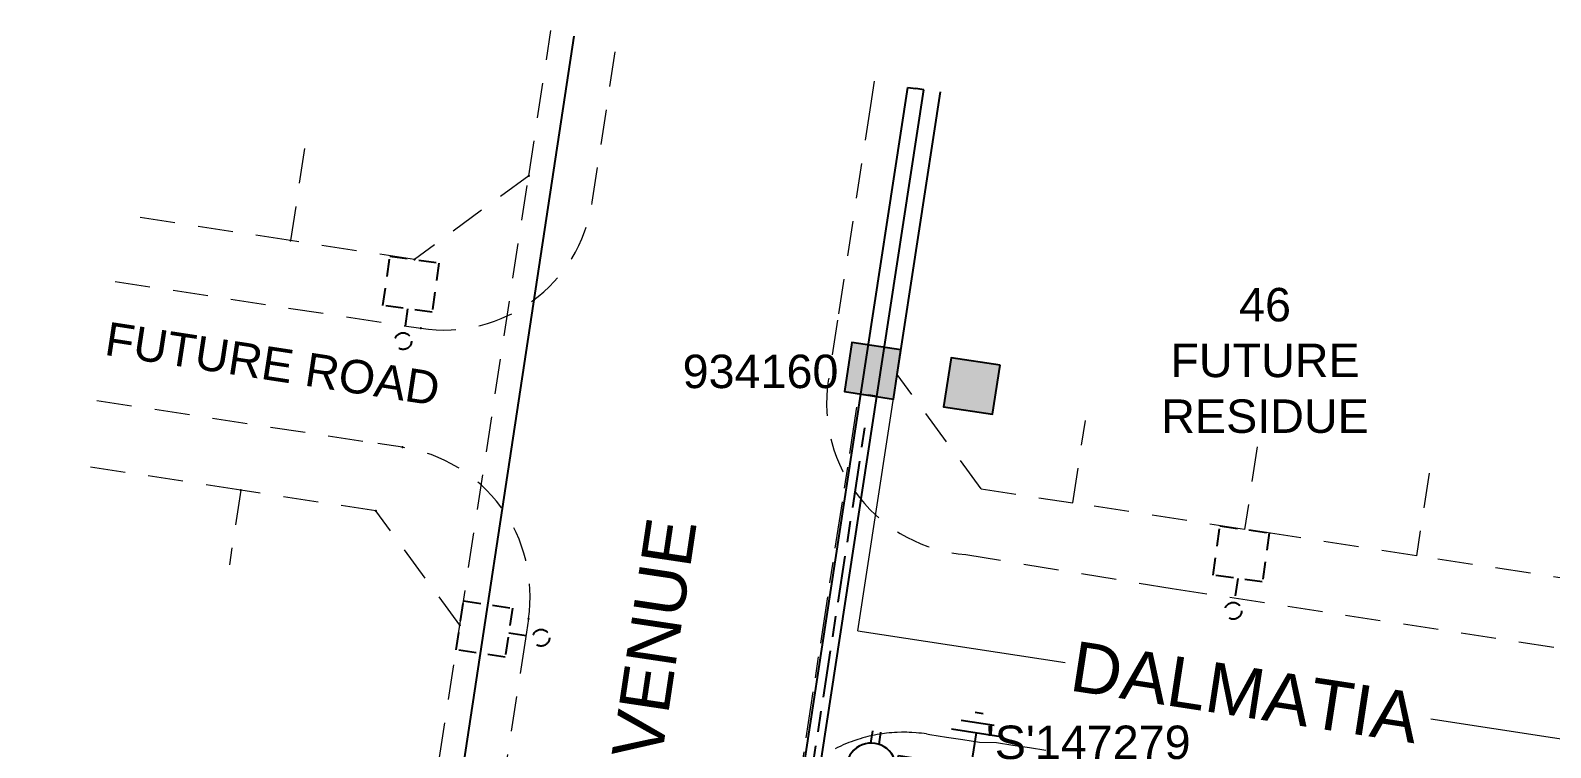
# Model space of a CAD drawing. Header units: metres. Extents: x 301349 to 301596, y 6240095 to 6240331.
# Drawn here: x 301362.7 to 301453.6, y 6240287.4 to 6240330.3 of the extents above; entities that cross this region are included whole.
import ezdxf
from ezdxf.enums import TextEntityAlignment as Align

# ---------------------------------------------------------------- set-up
doc = ezdxf.new("R2010")
doc.units = ezdxf.units.M
doc.header["$LTSCALE"] = 0.7
for name, pattern in [('Cable Exist OH', [1, 1, 0]), ('Cable Exist UG', [8.2, 4, -1.2, 1.8, -1.2]), ('Dash', [5, 3, -2])]:
    doc.linetypes.add(name, pattern=pattern)
doc.layers.get('0').update_dxf_attribs({"color": 6})
for name, color, linetype in [('_User Miscellaneous1', 3, 'Continuous'), ('_User Miscellaneous4', 7, 'Continuous'), ('_User Miscellaneous6', 7, 'Continuous'), ('_User Miscellaneous7', 150, 'Continuous'), ('_User Miscellaneous8', 7, 'Continuous'), ('_User_HV_Exist', 7, 'Continuous'), ('_User_LV_Exist', 7, 'Continuous'), ('Cadastre Developer_SP_NEW', 4, 'Continuous'), ('Cadastre Roads_SP_EXT', 4, 'Continuous'), ('Cadastre Roads_SP_NEW', 8, 'Continuous'), ('Equip_LV_NEW', 5, 'Continuous'), ('SupportsUG_SP_LV_NEW', 2, 'Continuous'), ('SupportsUG_SP_LV_SL_EXT', 7, 'Continuous'), ('UG_Details_SP_MISC', 7, 'Continuous')]:
    doc.layers.add(name, color=color, linetype=linetype)
doc.styles.add('ARIAL', font='arial.ttf', dxfattribs={"height": 2})
doc.styles.add('COLUMN_LABEL', font='arial.ttf')
doc.styles.add('POLE_LABEL', font='arial.ttf')
doc.styles.get("Standard").update_dxf_attribs({"font": 'arial.ttf'})

# ---------------------------------------------------------------- blocks, each defined once
blk = doc.blocks.new('POINT_DOT')
blk.add_point((0, 0))
blk = doc.blocks.new('*U34')
at = {"lineweight": -3}
blk.add_lwpolyline([(-2.475, 2.49), (2.475, 2.49), (2.475, 0.51), (-2.475, 0.51)], close=True, dxfattribs=at)
for tag, flags, p in [('STREET_CODE', 9, (1.5, 3.5)), ('OWNED_BY', 9, (1.5, 3.3)), ('OPERATED_BY', 9, (1.5, 3.1)), ('STATE', 9, (1.5, 2.7)), ('MAINTAINED_BY', 9, (1.5, 2.9)), ('SUPPORT_TYPE', 9, (1.5, 2.5)), ('USAGE', 9, (1.5, 2.3)), ('LEGEND', 9, (1.5, 2.1)), ('PARENT', 9, (1.5, 1.9)), ('Z', 1, (1.5, 0.9)), ('SUBURB', 9, (1.5, 1.7)), ('STREETNAME', 9, (1.5, 1.5)), ('LOCATION', 9, (1.5, 1.3)), ('NOTES', 9, (1.5, 1.1))]:
    blk.add_attdef(tag, text='', height=0.2, dxfattribs=dict(flags=flags)).set_placement(p, align=Align.MIDDLE_LEFT)
at = {"layer": '_User Miscellaneous4', "style": 'ARIAL', "flags": 8}
blk.add_attdef('ASSET_NUM', text='', height=2, dxfattribs=at).set_placement((2, 5.5), align=Align.MIDDLE_LEFT)
blk = doc.blocks.new('Earth')
for p, q in [((0, -2.044), (0, 0)), ((-1.5, -2.044), (1.5, -2.044)), ((-1, -2.644), (1, -2.644)), ((-0.25, -3.244), (0.25, -3.244))]:
    blk.add_line(p, q)
blk = doc.blocks.new('A$C4FBE3B10')
at = {"layer": '_User Miscellaneous1', "color": 6, "linetype": 'Dash', "ltscale": 0.5, "flags": 128}
blk.add_lwpolyline([(0, 2.97), (0, 4.42)], dxfattribs=at)
at = {"layer": '_User Miscellaneous1', "color": 6, "linetype": 'Dash', "ltscale": 0.5}
blk.add_lwpolyline([(-1.485, 2.97), (1.485, 2.97), (1.485, 0), (-1.485, 0)], close=True, dxfattribs=at)
blk.add_circle((0, 4.92), 0.5, dxfattribs=at)
blk = doc.blocks.new('*U36')
at = {"layer": '_User Miscellaneous7'}
blk.add_hatch(color=256, dxfattribs=at).paths.add_polyline_path([(-1.485, -7.485), (1.485, -7.485), (1.485, -4.515), (-1.485, -4.515)])
at = {"layer": '_User Miscellaneous8'}
blk.add_hatch(color=256, dxfattribs=at).paths.add_polyline_path([(-1.485, -1.485), (1.485, -1.485), (1.485, 1.485), (-1.485, 1.485)])
at = {"layer": '_User Miscellaneous7'}
blk.add_lwpolyline([(1.485, -7.485), (1.485, -4.515), (-1.485, -4.515), (-1.485, -7.485)], close=True, dxfattribs=at)
at = {"layer": '_User Miscellaneous8'}
blk.add_lwpolyline([(1.485, -1.485), (1.485, 1.485), (-1.485, 1.485), (-1.485, -1.485)], close=True, dxfattribs=at)
at = {"flags": 9}
for tag, style, p in [('STRUCTURE_PLANT_NUMBER', 'POLE_LABEL', (1.813, 0.031)), ('STREET_CODE', 'COLUMN_LABEL', (1.813, -0.2))]:
    blk.add_attdef(tag, text='', height=0.2, dxfattribs=dict(at, style=style)).set_placement(p, align=Align.MIDDLE_LEFT)
for tag, p in [('OWNED_BY', (1.813, -0.6)), ('STATE', (1.813, -0.8)), ('COLUMN_TYPE', (1.813, -0.4)), ('USAGE', (1.813, -1)), ('STREETNAME', (1.813, -1.6)), ('SUBURB', (1.813, -1.8)), ('LEGEND', (1.813, -1.2)), ('LOCATION', (1.813, -1.4)), ('NOTES', (1.813, -2))]:
    blk.add_attdef(tag, text='', height=0.2, dxfattribs=at).set_placement(p, align=Align.MIDDLE_LEFT)
at = {"flags": 1}
blk.add_attdef('Z', (1.813, -2.351), '', height=0.2, dxfattribs=at)
at = {"layer": '_User Miscellaneous6', "style": 'ARIAL', "flags": 8}
blk.add_attdef('ASSET_NUM', text='', height=2, dxfattribs=at).set_placement((2, 2), align=Align.MIDDLE_LEFT)
blk = doc.blocks.new('*U132')
blk.add_wipeout([(-2.659, 0.932), (-2.767, 0.779), (-2.854, 0.613), (-2.92, 0.437), (-2.964, 0.255), (-2.984, 0.068), (-2.98, -0.12), (-2.954, -0.305), (-2.904, -0.486), (-2.832, -0.659), (-2.738, -0.822), (-2.625, -0.972), (-2.495, -1.106), (-2.348, -1.223), (-2.188, -1.321), (-2.017, -1.398), (-1.837, -1.453), (-1.652, -1.485), (-1.465, -1.493), (-1.278, -1.478), (-1.094, -1.44), (-0.917, -1.379), (-0.748, -1.296), (-0.592, -1.192), (-0.449, -1.07), (-0.323, -0.931), (-0.216, -0.777), (-0.128, -0.612), (-0.062, -0.436), (-0.019, -0.253), (0.001, -0.067), (-0.002, 0.121), (-0.029, 0.306), (-0.079, 0.487), (-0.151, 0.661), (-0.244, 0.823), (-0.357, 0.973), (-0.488, 1.108), (-0.635, 1.225), (-0.795, 1.322), (-0.966, 1.399), (-1.145, 1.454), (-1.33, 1.486), (-1.518, 1.494), (-1.705, 1.479), (-1.888, 1.441), (-2.066, 1.38), (-2.234, 1.297), (-2.391, 1.194), (-2.533, 1.071)])
for p, q in [((-1.74, 1.474), (-1.74, 2.221)), ((-1.242, 1.474), (-1.242, 2.221)), ((-1.74, -1.473), (-1.74, -2.22)), ((-1.242, -1.473), (-1.242, -2.22))]:
    blk.add_line(p, q)
blk.add_lwpolyline([(0.003, 0.001, 1), (-2.985, 0.001, 1)], format="xyb", close=True)
for tag, p, flags in [('Z', (0, 0), 1), ('ORIENTATION', (0, 0), 9), ('USAGE', (0, -0.2), 9), ('NOTES', (0, -0.4), 9)]:
    blk.add_attdef(tag, p, '', height=0.2, dxfattribs=dict(flags=flags))

msp = doc.modelspace()

# ---------------------------------------------------------------- linework, layer by layer
at = {"layer": '_User_HV_Exist', "color": 7, "linetype": 'Cable Exist UG', "lineweight": 0, "flags": 128}
msp.add_lwpolyline([(301429.152, 6240269.139), (301414.781, 6240271.343), (301411.153, 6240247.688), (301403.102, 6240248.923), (301412.125, 6240307.756)], dxfattribs=at)
at = {"layer": '_User_LV_Exist', "color": 7, "linetype": 'Cable Exist UG', "flags": 128}
msp.add_lwpolyline([(301411.5, 6240286.349), (301409.545, 6240286.679), (301412.603, 6240306.503)], dxfattribs=at)
at = {"layer": 'Cadastre Developer_SP_NEW', "linetype": 'Dash', "lineweight": 9}
for p, q in [((301392.48, 6240321.577), (301393.813, 6240330.263)), ((301379.071, 6240323.197), (301378.227, 6240317.693)), ((301392.48, 6240321.577), (301385.64, 6240316.556)), ((301378.227, 6240317.693), (301368.342, 6240319.209)), ((301385.64, 6240316.556), (301378.227, 6240317.693)), ((301419.553, 6240302.844), (301414.532, 6240309.685)), ((301436.077, 6240305.369), (301435.319, 6240300.426)), ((301375.25, 6240302.772), (301366.038, 6240304.185)), ((301446.357, 6240303.792), (301445.599, 6240298.85)), ((301375.25, 6240302.772), (301374.566, 6240298.311)), ((301383.336, 6240301.532), (301375.25, 6240302.772)), ((301388.357, 6240294.692), (301383.336, 6240301.532)), ((301435.319, 6240300.426), (301425.039, 6240302.003)), ((301445.599, 6240298.85), (301435.319, 6240300.426)), ((301455.879, 6240297.273), (301445.599, 6240298.85)), ((301385.022, 6240272.946), (301388.357, 6240294.692))]:
    msp.add_line(p, q, dxfattribs=at)
at = {"layer": 'Cadastre Developer_SP_NEW', "lineweight": 25}
msp.add_line((301414.532, 6240309.685), (301417.126, 6240326.598), dxfattribs=at)
at = {"layer": 'Cadastre Developer_SP_NEW', "lineweight": 25, "flags": 128}
msp.add_lwpolyline([(301362.662, 6240115.657), (301395.211, 6240329.92)], dxfattribs=at)
at = {"layer": 'Cadastre Developer_SP_NEW', "linetype": 'Dash', "lineweight": 9, "flags": 128}
msp.add_lwpolyline([(301388.357, 6240294.692), (301392.48, 6240321.577)], dxfattribs=at)
at = {"layer": 'Cadastre Developer_SP_NEW', "lineweight": 9, "flags": 128}
for points in [[(301412.181, 6240294.364), (301414.532, 6240309.685)], [(301412.181, 6240294.364), (301424.586, 6240292.462)], [(301446.472, 6240289.105), (301504.975, 6240280.132)]]:
    msp.add_lwpolyline(points, dxfattribs=at)
at = {"layer": 'Cadastre Developer_SP_NEW', "linetype": 'Dash', "lineweight": 9}
for points in [[(301436.077, 6240305.369), (301435.319, 6240300.426), (301425.039, 6240302.003), (301425.797, 6240306.945)], [(301419.553, 6240302.844), (301425.039, 6240302.003)]]:
    msp.add_lwpolyline(points, dxfattribs=at)
at = {"layer": 'Cadastre Roads_SP_NEW', "linetype": 'Dash', "lineweight": 9}
for p, q in [((301396.283, 6240319.983), (301397.764, 6240329.642, 48.631)), ((301412.932, 6240325.77, 48.467), (301410.963, 6240312.932, 48.349)), ((301367.736, 6240315.255), (301386.022, 6240312.451)), ((301410.963, 6240312.932, 48.349), (301410.407, 6240309.306, 48.315)), ((301366.645, 6240308.139, 37.63), (301383.448, 6240305.562, 47.942)), ((301384.931, 6240305.334), (301383.448, 6240305.562, 47.942)), ((301418.648, 6240298.916, 48.315), (301430.983, 6240296.893, 48.265)), ((301430.983, 6240296.893, 48.265), (301543.965, 6240279.565, 51.993)), ((301392.28, 6240293.888, 48.303), (301364.962, 6240115.72, -312.091))]:
    msp.add_line(p, q, dxfattribs=at)
at = {"layer": 'Cadastre Roads_SP_NEW', "linetype": 'Continuous', "lineweight": 9}
for p, q in [((301413.155, 6240327.222, 48.481), (301412.932, 6240325.77, 48.467)), ((301392.462, 6240295.074), (301392.28, 6240293.888, 48.303)), ((301411.782, 6240287.727, 48.063), (301411.635, 6240287.671, 48.066)), ((301411.93, 6240287.781, 48.06), (301411.782, 6240287.727, 48.063)), ((301412.172, 6240287.863, 48.055), (301411.93, 6240287.781, 48.06)), ((301412.323, 6240287.909, 48.052), (301412.172, 6240287.863, 48.055)), ((301412.474, 6240287.953, 48.049), (301412.323, 6240287.909, 48.052)), ((301412.626, 6240287.995, 48.046), (301412.474, 6240287.953, 48.049)), ((301412.778, 6240288.034, 48.043), (301412.626, 6240287.995, 48.046)), ((301413.027, 6240288.091, 48.038), (301412.778, 6240288.034, 48.043)), ((301413.182, 6240288.123, 48.035), (301413.027, 6240288.091, 48.038)), ((301413.336, 6240288.152, 48.032), (301413.182, 6240288.123, 48.035)), ((301413.492, 6240288.178, 48.03), (301413.336, 6240288.152, 48.032)), ((301413.647, 6240288.202, 48.027), (301413.492, 6240288.178, 48.03)), ((301413.901, 6240288.235, 48.023), (301413.647, 6240288.202, 48.027)), ((301414.057, 6240288.251, 48.02), (301413.901, 6240288.235, 48.023)), ((301414.214, 6240288.265, 48.018), (301414.057, 6240288.251, 48.02)), ((301414.371, 6240288.276, 48.015), (301414.214, 6240288.265, 48.018)), ((301414.528, 6240288.285, 48.013), (301414.371, 6240288.276, 48.015)), ((301414.784, 6240288.292, 48.009), (301414.528, 6240288.285, 48.013)), ((301414.942, 6240288.293, 48.007), (301414.784, 6240288.292, 48.009)), ((301415.099, 6240288.292, 48.005), (301414.942, 6240288.293, 48.007)), ((301415.256, 6240288.287, 48.003), (301415.099, 6240288.292, 48.005)), ((301415.414, 6240288.28, 48.001), (301415.256, 6240288.287, 48.003)), ((301415.669, 6240288.263, 47.998), (301415.414, 6240288.28, 48.001)), ((301415.826, 6240288.248, 47.996), (301415.669, 6240288.263, 47.998)), ((301415.982, 6240288.231, 47.995), (301415.826, 6240288.248, 47.996)), ((301416.138, 6240288.212, 47.993), (301415.982, 6240288.231, 47.995)), ((301416.294, 6240288.189, 47.991), (301416.138, 6240288.212, 47.993)), ((301416.294, 6240288.189, 47.991), (301416.492, 6240288.159, 47.989)), ((301416.492, 6240288.159, 47.989), (301417.48, 6240288.007, 47.979)), ((301417.48, 6240288.007, 47.979), (301418.469, 6240287.856, 47.986)), ((301418.469, 6240287.856, 47.986), (301419.457, 6240287.704, 47.996)), ((301419.457, 6240287.704, 47.996), (301420.465, 6240287.681, 48.023)), ((301410.968, 6240287.378, 48.08), (301410.827, 6240287.308, 48.083)), ((301411.11, 6240287.446, 48.077), (301410.968, 6240287.378, 48.08)), ((301411.344, 6240287.551, 48.072), (301411.11, 6240287.446, 48.077)), ((301411.489, 6240287.612, 48.069), (301411.344, 6240287.551, 48.072)), ((301411.635, 6240287.671, 48.066), (301411.489, 6240287.612, 48.069)), ((301420.465, 6240287.681, 48.023), (301421.454, 6240287.529, 48.041)), ((301421.454, 6240287.529, 48.041), (301422.442, 6240287.378, 48.062)), ((301422.442, 6240287.378, 48.062), (301423.431, 6240287.226, 48.087))]:
    msp.add_line(p, q, dxfattribs=at)
at = {"layer": 'Cadastre Roads_SP_NEW', "linetype": 'Dash', "lineweight": 9}
for centre, radius, start, end in [((301387.387, 6240321.347), 9, 261.28063, 351.28063), ((301419.392, 6240307.969, 48.315), 9.083, 171.53891, 265.30072), ((301383.566, 6240296.438), 9, 351.28063, 81.28063)]:
    msp.add_arc(centre, radius, start, end, dxfattribs=at)
at = {"layer": 'UG_Details_SP_MISC'}
for p, q in [((301412.363, 6240308.515), (301415.178, 6240326.858)), ((301415.178, 6240326.858), (301415.653, 6240326.786)), ((301413.312, 6240308.369), (301416.127, 6240326.713)), ((301416.127, 6240326.713), (301415.653, 6240326.786)), ((301404.475, 6240257.086), (301412.363, 6240308.515)), ((301405.424, 6240256.941), (301413.312, 6240308.369)), ((301412.363, 6240308.515), (301412.837, 6240308.442)), ((301413.312, 6240308.369), (301412.837, 6240308.442))]:
    msp.add_line(p, q, dxfattribs=at)

# ---------------------------------------------------------------- block references
at = {"layer": '_User Miscellaneous1', "color": 7}
for p, rotation in [((301385.64, 6240316.556), 172.0871843027447), ((301435.319, 6240300.426), 172.0871843027447), ((301388.357, 6240294.692), 261.2805139247893)]:
    msp.add_blockref('A$C4FBE3B10', p, dxfattribs=dict(at, rotation=rotation))
at = {"layer": 'Cadastre Developer_SP_NEW', "lineweight": 0}
for p in [(301392.48, 6240321.577), (301388.357, 6240294.692)]:
    msp.add_blockref('POINT_DOT', p, dxfattribs=at)
at = {"layer": 'Cadastre Developer_SP_NEW', "linetype": 'Dash', "lineweight": 9}
for p in [(301378.227, 6240317.693), (301385.64, 6240316.556), (301375.25, 6240302.772), (301383.336, 6240301.532)]:
    msp.add_blockref('POINT_DOT', p, dxfattribs=at)
at = {"layer": 'Cadastre Roads_SP_NEW', "linetype": 'Continuous'}
for p in [(301386.022, 6240312.451), (301384.931, 6240305.334), (301392.462, 6240295.074)]:
    msp.add_blockref('POINT_DOT', p, dxfattribs=at)
at = {"layer": 'Equip_LV_NEW', "linetype": 'Cable Exist OH', "lineweight": 0, "rotation": 171.2256330717484}
msp.add_blockref('Earth', (301418.942, 6240286.235), dxfattribs=at)
at = {"layer": 'SupportsUG_SP_LV_NEW'}
ref = msp.add_blockref('*U34', (301416.671, 6240284.064), dxfattribs=dict(at, rotation=351.2730919383726))
ref.add_attrib('ASSET_NUM_001', "'S'147279", (301419.838, 6240286.692, 48.01), dxfattribs={"layer": '_User Miscellaneous4', "height": 2, "style": 'ARIAL'})
at = {"layer": 'SupportsUG_SP_LV_SL_EXT'}
ref = msp.add_blockref('*U36', (301413.065, 6240309.91), dxfattribs=dict(at, rotation=81.28051392142756))
ref.add_attrib('ASSET_NUM_001', '934160', (301401.692, 6240308.873), dxfattribs={"layer": '_User Miscellaneous6', "height": 2, "style": 'ARIAL'})

# ---------------------------------------------------------------- texts
at = {"layer": 'Cadastre Developer_SP_NEW', "insert": (301436.543, 6240314.864), "char_height": 2, "width": 14.38436, "attachment_point": 2, "style": 'ARIAL'}
msp.add_mtext('46 FUTURE RESIDUE', dxfattribs=at)
at = {"layer": 'Cadastre Roads_SP_EXT'}
msp.add_text('AVENUE', height=3, rotation=81.48246, dxfattribs=at).set_placement((301399.992, 6240283.768))
at = {"layer": 'Cadastre Roads_SP_NEW'}
for s, height, p in [('FUTURE ROAD', 2, (301367.03, 6240310.871)), ('DALMATIA', 3, (301424.764, 6240290.805))]:
    msp.add_text(s, height=height, rotation=351.28064, dxfattribs=at).set_placement(p)

# ---------------------------------------------------------------- next in the draw order: block references
at = {"layer": 'Equip_LV_NEW', "linetype": 'Cable Exist UG', "lineweight": 0, "ltscale": 0.5, "rotation": 351.2730919432717}
msp.add_blockref('*U132', (301414.452, 6240285.923), dxfattribs=at)

doc.saveas('drawing.dxf')
